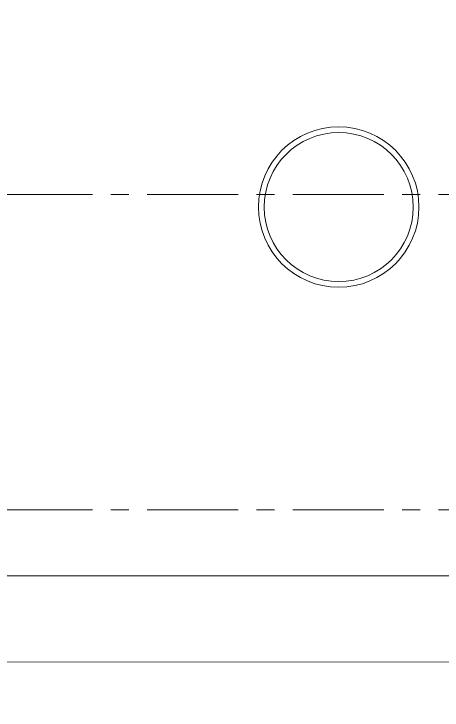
# Model space of a CAD drawing. Header units: millimetres. Extents: x 26027 to 581921, y 7230 to 233891.
# Drawn here: x 475713 to 476459, y 170796 to 172010 of the extents above; entities that cross this region are included whole.
import ezdxf

# ---------------------------------------------------------------- set-up
doc = ezdxf.new("R2010")
doc.units = ezdxf.units.MM
doc.header["$LTSCALE"] = 5
doc.linetypes.add('CENTER', pattern=[50.8, 31.75, -6.35, 6.35, -6.35])
doc.layers.get('0').update_dxf_attribs({"color": 252})
doc.layers.add('axes', color=252, linetype='Continuous')
for name, color, linetype, lineweight in [('E-ELEC-EQPM-2', 85, 'Continuous', 30), ('Medical Equipment and Furniture', 252, 'Continuous', 0), ('Walls', 252, 'Continuous', 5)]:
    doc.layers.add(name, color=color, linetype=linetype, lineweight=lineweight)
doc.layers.add('EXF', color=7, linetype='Continuous', lineweight=30, true_color=0x4e7e3e)

# ---------------------------------------------------------------- blocks, each defined once
blk = doc.blocks.new('WM00001-P')
blk.add_circle((0, 0), 0.14)
at = {"color": 8}
blk.add_circle((0, 0), 0.13, dxfattribs=at)

msp = doc.modelspace()

# ---------------------------------------------------------------- hatches: boundary and pattern name
at = {"layer": 'E-ELEC-EQPM-2'}
h = msp.add_hatch(dxfattribs=at)
h.set_pattern_fill('CROSS', color=85, scale=10)
h.set_pattern_definition([(0, (368880, 104830), (63.5, 63.5), [31.75, -95.25]), (90, (368895.875, 104814.125), (-63.5, 63.5), [31.75, -95.25])])
edge = h.paths.add_edge_path()
edge.add_line((457685.6, 145694.3), (457685.6, 152806.1))
edge.add_line((457685.6, 152806.1), (462487.4, 152806.1))
edge.add_line((462487.4, 152806.1), (462487.4, 145900.9))
edge.add_line((462487.4, 145900.9), (462587.4, 145901.1))
edge.add_line((462587.4, 145901.1), (462587.4, 152806.1))
edge.add_line((462587.4, 152806.1), (464555.9, 152806.1))
edge.add_line((464555.9, 152806.1), (469284.4, 152806.1))
edge.add_line((469284.4, 152806.1), (471903.7, 152806.1))
edge.add_line((471903.7, 152806.1), (471903.7, 142653.2))
edge.add_line((471903.7, 142653.2), (478231.4, 142645.9))
edge.add_line((478231.4, 142645.9), (478231.4, 142845.2))
edge.add_line((478231.4, 142845.2), (472503.7, 142845.2))
edge.add_line((472503.7, 142845.2), (472503.7, 157840))
edge.add_line((472503.7, 157840), (472504, 159009.2))
edge.add_line((472504, 159009.2), (479768.6, 159009.2))
edge.add_line((479768.6, 159009.2), (479768.6, 159109.2))
edge.add_line((479768.6, 159109.2), (472503.7, 159109.2))
edge.add_line((472503.7, 159109.2), (472503.7, 169315.6))
edge.add_line((472503.7, 169315.6), (478921.1, 169315.6))
edge.add_line((478921.1, 169315.6), (484286.4, 169315.6))
edge.add_line((484286.4, 169315.6), (484286.4, 166351.2))
edge.add_line((484286.4, 166351.2), (484486.4, 166351.2))
edge.add_line((484486.4, 166351.2), (484486.4, 169515.6))
edge.add_line((484486.4, 169515.6), (479083.8, 169515.6))
edge.add_line((479083.8, 169515.6), (479083.8, 190946.9))
edge.add_line((479083.8, 190946.9), (479083.8, 191341.6))
edge.add_line((479083.8, 191341.6), (478883.8, 191341.6))
edge.add_line((478883.8, 191341.6), (478883.8, 195124.3))
edge.add_line((478883.8, 195124.3), (477262.4, 195124.3))
edge.add_line((477262.4, 195124.3), (477262.4, 205421.2))
edge.add_line((477262.4, 205421.2), (474368, 205421.2))
edge.add_line((474368, 205421.2), (469356.9, 205421.2))
edge.add_line((469356.9, 205421.2), (469256.9, 205421.2))
edge.add_line((469256.9, 205421.2), (469256.9, 204391.3))
edge.add_line((469256.9, 204391.3), (469856.9, 204391.3))
edge.add_line((469856.9, 204391.3), (469856.9, 204821.2))
edge.add_line((469856.9, 204821.2), (471179.3, 204821.2))
edge.add_line((471179.3, 204821.2), (471179.3, 204391.3))
edge.add_line((471179.3, 204391.3), (471779.3, 204391.3))
edge.add_line((471779.3, 204391.3), (471779.3, 204821.2))
edge.add_line((471779.3, 204821.2), (476662.4, 204821.2))
edge.add_line((476662.4, 204821.2), (476662.4, 194457.6))
edge.add_line((476662.4, 194457.6), (478283.8, 194457.6))
edge.add_line((478283.8, 194457.6), (478283.8, 169915.6))
edge.add_line((478283.8, 169915.6), (471903.7, 169915.6))
edge.add_line((471903.7, 169915.6), (471903.7, 159212))
edge.add_line((471903.7, 159212), (470513.7, 159212))
edge.add_line((470513.7, 159212), (470513.7, 159112))
edge.add_line((470513.7, 159112), (471903.7, 159112))
edge.add_line((471903.7, 159112), (471903.7, 153006.1))
edge.add_line((471903.7, 153006.1), (462587.4, 153006.1))
edge.add_line((462587.4, 153006.1), (462487.4, 152906.1))
edge.add_line((462487.4, 152906.1), (457585.6, 152906.1))
edge.add_line((457585.6, 152906.1), (457585.6, 145694.3))
at = {"layer": 'EXF'}
h = msp.add_hatch(dxfattribs=at)
h.set_pattern_fill('CROSS', color=256, scale=10)
edge = h.paths.add_edge_path()
edge.add_line((464555.9, 152806.1), (469284.4, 152806.1))
edge.add_line((469284.4, 152806.1), (471903.7, 152806.1))
edge.add_line((471903.7, 152806.1), (471903.7, 142653.2))
edge.add_line((471903.7, 142653.2), (478231.4, 142645.9))
edge.add_line((478231.4, 142645.9), (478231.4, 142845.2))
edge.add_line((478231.4, 142845.2), (472503.7, 142845.2))
edge.add_line((472503.7, 142845.2), (472503.7, 157840))
edge.add_line((472503.7, 157840), (472504, 159009.2))
edge.add_line((472504, 159009.2), (479768.6, 159009.2))
edge.add_line((479768.6, 159009.2), (479768.6, 159109.2))
edge.add_line((479768.6, 159109.2), (472503.7, 159109.2))
edge.add_line((472503.7, 159109.2), (472503.7, 169315.6))
edge.add_line((472503.7, 169315.6), (478921.1, 169315.6))
edge.add_line((478921.1, 169315.6), (484286.4, 169315.6))
edge.add_line((484286.4, 169315.6), (484286.4, 166351.2))
edge.add_line((484286.4, 166351.2), (484486.4, 166351.2))
edge.add_line((484486.4, 166351.2), (484486.4, 169515.6))
edge.add_line((484486.4, 169515.6), (479083.8, 169515.6))
edge.add_line((479083.8, 169515.6), (479083.8, 190946.9))
edge.add_line((479083.8, 190946.9), (479083.8, 191341.6))
edge.add_line((479083.8, 191341.6), (478883.8, 191341.6))
edge.add_line((478883.8, 191341.6), (478883.8, 195124.3))
edge.add_line((478883.8, 195124.3), (477262.4, 195124.3))
edge.add_line((477262.4, 195124.3), (477262.4, 205421.2))
edge.add_line((477262.4, 205421.2), (474368, 205421.2))
edge.add_line((474368, 205421.2), (469356.9, 205421.2))
edge.add_line((469356.9, 205421.2), (469256.9, 205421.2))
edge.add_line((469256.9, 205421.2), (469256.9, 204391.3))
edge.add_line((469256.9, 204391.3), (469856.9, 204391.3))
edge.add_line((469856.9, 204391.3), (469856.9, 204821.2))
edge.add_line((469856.9, 204821.2), (471179.3, 204821.2))
edge.add_line((471179.3, 204821.2), (471179.3, 204391.3))
edge.add_line((471179.3, 204391.3), (471779.3, 204391.3))
edge.add_line((471779.3, 204391.3), (471779.3, 204821.2))
edge.add_line((471779.3, 204821.2), (476662.4, 204821.2))
edge.add_line((476662.4, 204821.2), (476662.4, 194457.6))
edge.add_line((476662.4, 194457.6), (478283.8, 194457.6))
edge.add_line((478283.8, 194457.6), (478283.8, 169915.6))
edge.add_line((478283.8, 169915.6), (471903.7, 169915.6))
edge.add_line((471903.7, 169915.6), (471903.7, 159212))
edge.add_line((471903.7, 159212), (470513.7, 159212))
edge.add_line((470513.7, 159212), (470513.7, 159112))
edge.add_line((470513.7, 159112), (471903.7, 159112))
edge.add_line((471903.7, 159112), (471903.7, 153006.1))
edge.add_line((471903.7, 153006.1), (462587.4, 153006.1))

# ---------------------------------------------------------------- linework, layer by layer
at = {"layer": 'axes', "linetype": 'CENTER', "lineweight": 0}
for p, q in [((544175.8, 171695.3, 2.4), (461277.7, 171695.3, 2.4)), ((544175.8, 171145.3, 2.4), (461285.2, 171145.3, 2.4))]:
    msp.add_line(p, q, dxfattribs=at)
at = {"layer": 'Walls'}
for p, q in [((473313.8, 171030.3, 2.4), (477852.4, 171030.3, 2.4)), ((473303.8, 170880.3, 2.4), (478102.4, 170879.4, 2.4))]:
    msp.add_line(p, q, dxfattribs=at)

# ---------------------------------------------------------------- block references
at = {"layer": 'Medical Equipment and Furniture', "extrusion": (8.17011e-07, -7.77426e-06, 1), "xscale": -1000.000000000006, "yscale": 1000.000000000004, "zscale": 1000.000000000002, "rotation": 77.99858923583344}
msp.add_blockref('WM00001-P', (476279.1, 171673.5, 1.4), dxfattribs=at)

doc.saveas('drawing.dxf')
